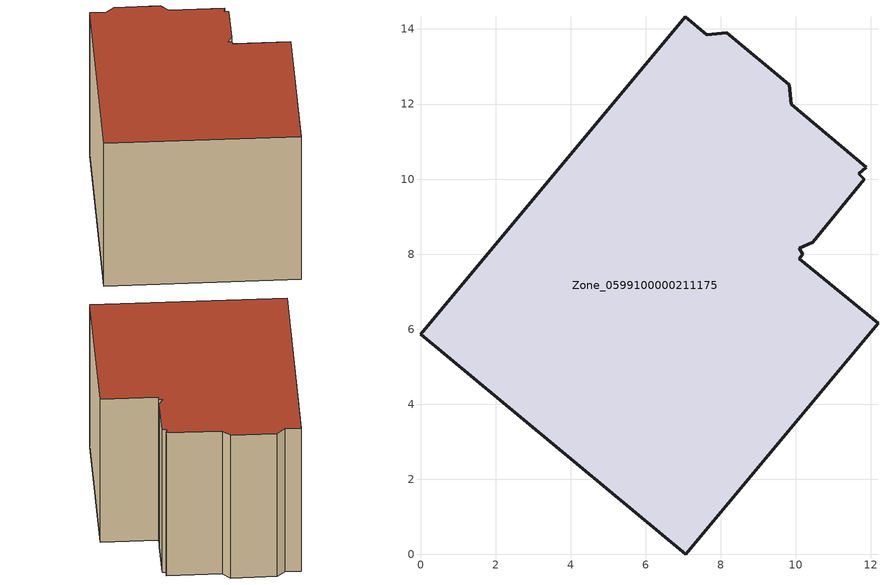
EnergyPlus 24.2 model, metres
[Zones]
Zone_0599100000211175
 floor ground (C_G): 10.45,8.32 10.09,8.16 10.19,8 10.09,7.88 12.19,6.16 7.07,0 0,5.87 7.05,14.33 7.63,13.85 8.16,13.9 9.83,12.51 9.88,11.99 11.87,10.32 11.68,10.14 11.82,10 z0
 wall outside (C_F): 7.07,0 12.19,6.16 10.09,7.88 10.19,8 10.09,8.16 10.45,8.32 11.82,10 11.68,10.14 11.87,10.32 9.88,11.99 9.83,12.51 8.16,13.9 7.63,13.85 7.05,14.33 0,5.87 7.07,0 z0:7.96
 roof outside (C_R): 10.19,8 10.09,8.16 10.45,8.32 11.82,10 11.68,10.14 11.87,10.32 9.88,11.99 9.83,12.51 8.16,13.9 7.63,13.85 7.05,14.33 0,5.87 7.07,0 12.19,6.16 10.09,7.88 z7.96
[BUILDING]
Pand.0599100000211175: North Axis=0; Terrain=City; Loads Convergence Tolerance Value=0.04; Temperature Convergence Tolerance Value=0.4; Solar Distribution=FullExterior; Maximum Number of Warmup Days=25; Minimum Number of Warmup Days=1
[Site:Location]
Rotterdam.The.Hague.AP_ZH_NLD Design_Conditions: Latitude=51.96; Longitude=4.45; Time Zone=1; Elevation=-4.5
[SITE:GROUNDTEMPERATURE:BUILDINGSURFACE]
18, 18, 18, 18, 18, 18, 18, 18, 18, 18, 18, 18
[MATERIAL] Thermal Absorptance=0.9; Solar Absorptance=0.7; Visible Absorptance=0.7
Name | Roughness | Thickness | Conductivity | Density | Specific Heat
G.TC.1946-1964 | MediumSmooth | 0.15 | 1 | 540 | 1210
F.TC.1946-1964 | Rough | 0.3 | 0.857143 | 1920 | 840
R.TC.1946-1964 | MediumRough | 0.2 | 0.235294 | 1500 | 1000
[CONSTRUCTION]
C_G: G.TC.1946-1964
C_F: F.TC.1946-1964
C_R: R.TC.1946-1964
[ZONE]
Zone_0599100000211175: Type=1; Multiplier=1; Ceiling Height=Autocalculate; Volume=Autocalculate; Floor Area=autocalculate; Part of Total Floor Area=Yes
[ZONEINFILTRATION:DESIGNFLOWRATE]
Infil_Zone_0599100000211175: Zone or ZoneList or Space or SpaceList=Zone_0599100000211175; Schedule=AlwaysOn; Design Flow Rate Calculation Method=Flow/Area; Flow Rate per Floor Area=0.003; Constant Term Coefficient=1; Temperature Term Coefficient=0; Velocity Term Coefficient=0; Velocity Squared Term Coefficient=0
[HVACTEMPLATE:ZONE:IDEALLOADSAIRSYSTEM]
Zone_0599100000211175: Maximum Heating Supply Air Temperature=50; Minimum Cooling Supply Air Temperature=13; Maximum Heating Supply Air Humidity Ratio=0.0156; Minimum Cooling Supply Air Humidity Ratio=0.0077; Heating Limit=NoLimit; Cooling Limit=NoLimit; Dehumidification Control Type=ConstantSensibleHeatRatio; Cooling Sensible Heat Ratio=0.7; Dehumidification Setpoint=60; Humidification Control Type=None; Humidification Setpoint=30; Outdoor Air Method=None; Outdoor Air Flow Rate per Person=0.00944; Outdoor Air Flow Rate per Zone Floor Area=0; Outdoor Air Flow Rate per Zone=0; Demand Controlled Ventilation Type=None; Outdoor Air Economizer Type=NoEconomizer; Heat Recovery Type=None; Sensible Heat Recovery Effectiveness=0.7; Latent Heat Recovery Effectiveness=0.65
[ZONECONTROL:THERMOSTAT]
ThermostatControl_Zone_0599100000211175: Zone or ZoneList=Zone_0599100000211175; Control Type Schedule=DualSetpointControlType; Control 1=Thermostat_Zone_0599100000211175; Temperature Difference Between Cutout And Setpoint=0
[THERMOSTATSETPOINT:DUALSETPOINT]
Thermostat_Zone_0599100000211175: Heating Setpoint Temperature Schedule=HeatingSetpoint_Zone_0599100000211175; Cooling Setpoint Temperature Schedule=CoolingSetpoint_Zone_0599100000211175
[SCHEDULE:COMPACT]
HeatingSetpoint_Zone_0599100000211175: Through: 12/31, For: AllDays, Until: 24:00, 21
CoolingSetpoint_Zone_0599100000211175: Through: 12/31, For: AllDays, Until: 24:00, 24
DualSetpointControlType: Through: 12/31, For: AllDays, Until: 24:00, 4
AlwaysOn: Through: 12/31, For: AllDays, Until: 24:00, 1
